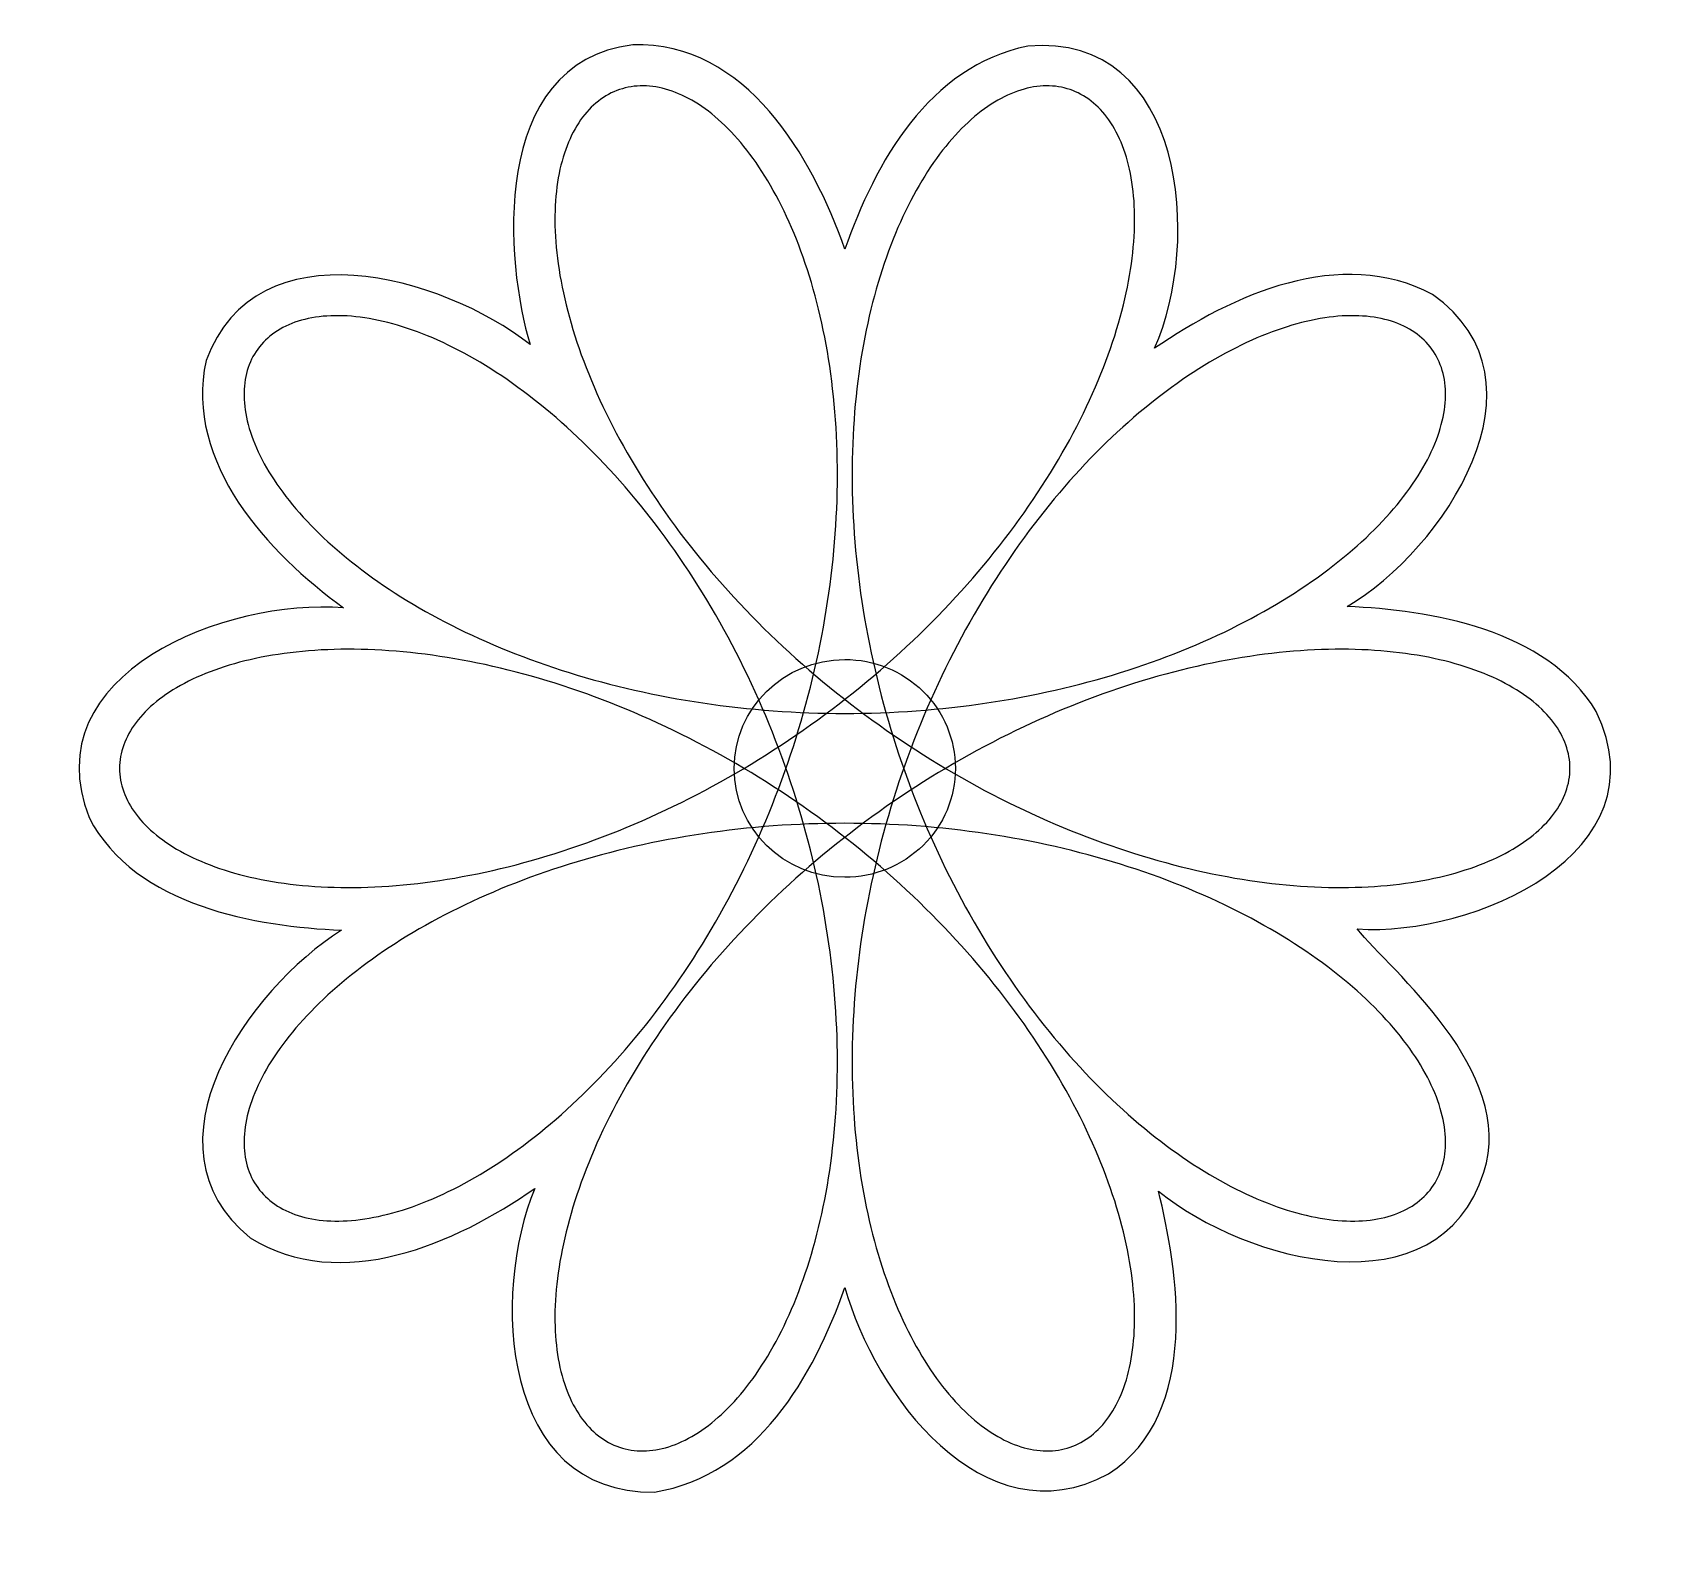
# Model space of a CAD drawing. Extents: x 233 to 345, y 133 to 236.
import ezdxf

# ---------------------------------------------------------------- set-up
doc = ezdxf.new("R2010")
doc.units = 0
doc.layers.add('Layer_1', color=7, linetype='CONTINUOUS')

msp = doc.modelspace()

# ---------------------------------------------------------------- linework, layer by layer
at = {"layer": 'Layer_1', "color": 1}
for points in [[(273.890459, 235.416818), (273.890459, 235.416818)], [(296.043435, 185.73737), (296.043435, 185.73737)]]:
    msp.add_lwpolyline(points, close=True, dxfattribs=at)
at = {"layer": 'Layer_1', "color": 5}
msp.add_lwpolyline([(338.223261, 185.738476), (338.223261, 185.738476)], close=True, dxfattribs=at)
at = {"layer": 'Layer_1', "color": 1}
for points in [[(273.890459, 235.416818), (263.957427, 234.162255), (265.163214, 220.331996), (266.852403, 214.84241)], [(288.46286, 221.374675), (286.212143, 227.694392), (281.740308, 235.620089), (273.890459, 235.416818)], [(301.005049, 235.327946), (294.228041, 233.921728), (290.52457, 227.353942), (288.46286, 221.374675)], [(309.712391, 214.575783), (312.965189, 221.871576), (311.828242, 236.249779), (301.005049, 235.327946)], [(266.852403, 214.84241), (260.78964, 219.579556), (248.053359, 223.10092), (244.61032, 213.731474)], [(328.796372, 218.264065), (322.477041, 221.645906), (315.007769, 218.226237), (309.712391, 214.575783)], [(322.931313, 196.845359), (329.552899, 200.761262), (337.242243, 212.300691), (328.796372, 218.264065)], [(244.61032, 213.731474), (243.096927, 206.687641), (248.880284, 200.540148), (254.039516, 196.756476)], [(254.039516, 196.756476), (246.056842, 197.438185), (232.705796, 192.25674), (236.579712, 182.358836)], [(340.030202, 189.646527), (336.609869, 195.322981), (328.586108, 196.617453), (322.931313, 196.845359)], [(280.859145, 185.73737), (280.859144, 189.867315), (284.258247, 193.215301), (288.451262, 193.21531)], [(288.451262, 193.21531), (290.464828, 193.21532), (292.395928, 192.427473), (293.819737, 191.025085)], [(293.819737, 191.025085), (295.243547, 189.622698), (296.043436, 187.720649), (296.043435, 185.73737)], [(323.608058, 174.715646), (331.632532, 174.181596), (344.701165, 179.914517), (340.030202, 189.646527)], [(288.451262, 178.259432), (284.258249, 178.259442), (280.859145, 181.607426), (280.859145, 185.73737)], [(296.043435, 185.73737), (296.043435, 183.754091), (295.243546, 181.852042), (293.819736, 180.449656)], [(236.579712, 182.358836), (239.770736, 176.224202), (248.122815, 174.892675), (253.904179, 174.626762)], [(293.819736, 180.449656), (292.395927, 179.047269), (290.464828, 178.259422), (288.451262, 178.259432)], [(332.3154, 158.007262), (334.536553, 164.962046), (325.93014, 171.869782), (323.608058, 174.715646)], [(253.904179, 174.626762), (247.466577, 170.566043), (239.919853, 159.775058), (247.633085, 153.519113)], [(309.983089, 156.718584), (315.963558, 151.813888), (329.227419, 148.32996), (332.3154, 158.007262)], [(247.633085, 153.519113), (253.853129, 149.62423), (261.750103, 153.12097), (267.168209, 156.896338)], [(267.168209, 156.896338), (264.178283, 149.678997), (264.808592, 135.904421), (275.379287, 136.055304)], [(306.554289, 137.299541), (312.98618, 141.501805), (311.269165, 151.427605), (309.983089, 156.718584)], [(275.379287, 136.055304), (282.461595, 137.189805), (286.295354, 144.010394), (288.46286, 150.097446)], [(288.46286, 150.097446), (290.459558, 142.846095), (297.917635, 132.670394), (306.554289, 137.299541)]]:
    msp.add_open_spline(points, degree=3, dxfattribs=at)
at = {"layer": 'Layer_1', "color": 5}
for points in [[(275.047986, 232.576664), (273.895604, 232.677181), (272.813524, 232.410126), (271.879401, 231.797554)], [(278.633004, 231.175548), (277.422591, 232.007927), (276.200367, 232.476135), (275.047986, 232.576664)], [(301.847542, 232.576664), (300.69516, 232.476147), (299.472936, 232.007927), (298.262512, 231.175548)], [(305.016126, 231.797554), (304.082004, 232.410126), (302.999911, 232.677205), (301.847542, 232.576664)], [(271.879401, 231.797554), (270.945291, 231.184993), (270.159573, 230.227129), (269.589095, 228.969748)], [(282.148952, 227.615203), (281.041582, 229.146718), (279.84344, 230.343194), (278.633004, 231.175548)], [(298.262512, 231.175548), (297.052087, 230.343194), (295.853933, 229.146718), (294.746575, 227.615203)], [(307.306433, 228.969748), (306.735967, 230.227129), (305.950225, 231.184993), (305.016126, 231.797554)], [(269.589095, 228.969748), (269.018629, 227.712354), (268.663777, 226.15574), (268.574659, 224.365534)], [(308.320869, 224.365534), (308.231739, 226.15574), (307.876899, 227.712354), (307.306433, 228.969748)], [(285.128782, 222.06872), (284.272449, 224.217339), (283.25631, 226.083689), (282.148952, 227.615203)], [(294.746575, 227.615203), (293.639205, 226.083689), (292.623067, 224.217339), (291.766733, 222.06872)], [(268.574659, 224.365534), (268.485529, 222.575304), (268.66246, 220.551861), (269.134123, 218.3753)], [(307.761417, 218.3753), (308.233092, 220.551861), (308.409974, 222.575304), (308.320869, 224.365534)], [(287.164586, 214.849107), (286.681269, 217.489511), (285.985103, 219.92009), (285.128782, 222.06872)], [(291.766733, 222.06872), (290.910412, 219.92009), (290.214259, 217.489511), (289.730941, 214.849107)], [(269.134123, 218.3753), (269.605798, 216.198726), (270.372397, 213.869486), (271.438499, 211.475652)], [(305.457016, 211.475652), (306.523118, 213.869486), (307.28973, 216.198726), (307.761417, 218.3753)], [(250.283751, 216.194075), (249.184062, 215.712497), (248.348272, 214.963649), (247.830088, 214.007058)], [(254.302135, 216.795847), (252.746616, 216.889702), (251.383427, 216.67569), (250.283751, 216.194075)], [(259.461801, 215.57339), (257.605102, 216.300279), (255.857665, 216.702062), (254.302135, 216.795847)], [(322.593393, 216.795847), (321.037851, 216.701991), (319.290426, 216.300279), (317.433714, 215.57339)], [(326.611777, 216.194075), (325.512112, 216.675666), (324.148923, 216.889643), (322.593393, 216.795847)], [(329.06544, 214.007058), (328.547256, 214.963649), (327.711466, 215.712497), (326.611777, 216.194075)], [(265.271136, 212.425142), (263.284027, 213.794473), (261.318513, 214.846502), (259.461801, 215.57339)], [(317.433714, 215.57339), (315.577015, 214.846502), (313.611488, 213.794473), (311.624379, 212.425142)], [(247.830088, 214.007058), (247.311904, 213.05049), (247.111567, 211.886584), (247.260721, 210.589043)], [(287.943058, 206.385863), (287.918058, 209.358866), (287.647891, 212.208679), (287.164586, 214.849107)], [(289.730941, 214.849107), (289.247624, 212.208679), (288.977421, 209.358866), (288.952482, 206.385863)], [(329.634819, 210.589043), (329.78396, 211.886584), (329.583612, 213.05049), (329.06544, 214.007058)], [(271.21134, 207.398197), (269.266525, 209.369239), (267.258269, 211.055788), (265.271136, 212.425142)], [(311.624379, 212.425142), (309.637246, 211.055788), (307.629003, 209.369239), (305.6842, 207.398197)], [(247.260721, 210.589043), (247.409874, 209.291478), (247.908626, 207.860695), (248.76357, 206.378083)], [(271.438499, 211.475652), (272.504626, 209.081831), (273.870218, 206.623892), (275.514806, 204.190911)], [(301.38071, 204.190911), (303.025298, 206.623892), (304.390914, 209.081831), (305.457016, 211.475652)], [(328.131957, 206.378083), (328.986914, 207.860695), (329.485666, 209.291478), (329.634819, 210.589043)], [(276.77907, 200.68764), (275.037068, 203.171797), (273.156142, 205.427142), (271.21134, 207.398197)], [(305.6842, 207.398197), (303.739386, 205.427142), (301.858448, 203.171797), (300.116445, 200.68764)], [(248.76357, 206.378083), (249.618539, 204.895483), (250.829676, 203.361507), (252.377646, 201.858316)], [(287.273136, 197.192602), (287.747589, 200.317178), (287.968021, 203.412872), (287.943058, 206.385863)], [(288.952482, 206.385863), (288.927482, 203.412872), (289.147927, 200.317178), (289.622392, 197.192602)], [(324.517894, 201.858316), (326.065864, 203.361507), (327.277001, 204.895483), (328.131957, 206.378083)], [(275.514806, 204.190911), (277.159405, 201.757917), (279.082819, 199.350333), (281.240578, 197.051116)], [(295.654937, 197.051116), (297.812697, 199.350333), (299.736122, 201.757917), (301.38071, 204.190911)], [(252.377646, 201.858316), (253.925604, 200.355125), (255.810238, 198.883183), (257.987345, 197.518409)], [(318.90817, 197.518409), (321.08529, 198.883183), (322.969936, 200.355125), (324.517894, 201.858316)], [(281.527702, 192.623848), (280.123764, 195.490791), (278.521072, 198.203472), (276.77907, 200.68764)], [(300.116445, 200.68764), (298.374455, 198.203472), (296.771763, 195.490791), (295.367814, 192.623848)], [(257.987345, 197.518409), (260.164464, 196.153658), (262.633791, 194.89649), (265.329396, 193.810285)], [(285.103372, 187.827962), (286.070151, 190.915055), (286.798659, 194.068038), (287.273136, 197.192602)], [(289.622392, 197.192602), (290.096856, 194.068038), (290.825364, 190.915055), (291.792144, 187.827962)], [(311.566143, 193.810285), (314.261724, 194.89649), (316.731051, 196.153658), (318.90817, 197.518409)], [(281.240578, 197.051116), (283.39835, 194.7519), (285.790178, 192.561456), (288.350724, 190.550112)], [(288.544792, 190.550112), (291.10535, 192.561456), (293.497178, 194.7519), (295.654937, 197.051116)], [(255.250786, 193.906687), (252.747148, 193.962477), (250.433435, 193.767473), (248.387994, 193.362073)], [(263.240682, 192.969556), (260.44765, 193.544575), (257.754461, 193.851004), (255.250786, 193.906687)], [(265.329396, 193.810285), (268.024978, 192.724068), (270.946475, 191.809135), (274.011026, 191.110915)], [(302.88449, 191.110915), (305.949041, 191.809135), (308.870538, 192.724068), (311.566143, 193.810285)], [(321.644729, 193.906687), (319.141055, 193.850897), (316.447865, 193.544575), (313.654833, 192.969556)], [(328.507546, 193.362073), (326.462104, 193.767473), (324.148404, 193.96237), (321.644729, 193.906687)], [(248.387994, 193.362073), (246.342552, 192.956685), (244.565744, 192.34108), (243.118292, 191.573853)], [(271.823701, 190.444848), (268.926093, 191.550859), (266.033726, 192.394526), (263.240682, 192.969556)], [(313.654833, 192.969556), (310.861813, 192.394526), (307.969422, 191.550859), (305.071826, 190.444848)], [(333.777248, 191.573853), (332.329808, 192.34108), (330.552975, 192.956685), (328.507546, 193.362073)], [(243.118292, 191.573853), (241.670853, 190.806639), (240.55306, 189.888173), (239.80338, 188.890292)], [(285.103372, 183.649025), (284.13658, 186.73613), (282.931651, 189.756918), (281.527702, 192.623848)], [(295.367814, 192.623848), (293.963865, 189.756918), (292.758935, 186.73613), (291.792144, 183.649025)], [(337.092159, 188.890292), (336.342468, 189.888173), (335.224675, 190.806639), (333.777248, 191.573853)], [(280.43951, 186.370354), (277.623665, 187.970542), (274.721322, 189.338837), (271.823701, 190.444848)], [(274.011026, 191.110915), (277.075589, 190.412683), (280.282772, 189.931366), (283.539049, 189.690672)], [(280.43951, 185.106621), (283.255356, 186.706843), (285.984246, 188.538756), (288.544792, 190.550112)], [(288.350724, 190.550112), (290.91127, 188.538756), (293.64016, 186.706843), (296.456005, 185.106621)], [(293.356466, 189.690672), (296.612743, 189.931366), (299.819926, 190.412683), (302.88449, 191.110915)], [(305.071826, 190.444848), (302.174206, 189.338837), (299.271851, 187.970542), (296.456005, 186.370354)], [(283.539049, 189.690672), (286.795326, 189.449989), (290.100202, 189.449989), (293.356466, 189.690672)], [(239.80338, 188.890292), (239.053701, 187.892412), (238.672279, 186.815569), (238.672279, 185.738476)], [(338.223261, 185.738476), (338.223261, 186.815569), (337.841827, 187.892412), (337.092159, 188.890292)], [(281.527702, 178.853115), (282.931651, 181.720045), (284.13658, 184.740833), (285.103372, 187.827962)], [(291.792144, 187.827962), (292.758935, 184.740833), (293.963865, 181.720045), (295.367814, 178.853115)], [(288.544792, 180.926863), (285.984246, 182.938207), (283.255356, 184.770143), (280.43951, 186.370354)], [(296.456005, 186.370354), (293.64016, 184.770143), (290.91127, 182.938207), (288.350724, 180.926863)], [(238.672279, 185.738476), (238.672279, 184.661406), (239.053701, 183.584563), (239.80338, 182.586683)], [(271.823701, 181.032115), (274.721322, 182.138138), (277.623665, 183.506421), (280.43951, 185.106621)], [(296.456005, 185.106621), (299.271851, 183.506421), (302.174206, 182.138138), (305.071826, 181.032115)], [(337.092159, 182.586683), (337.841827, 183.584563), (338.223261, 184.661406), (338.223261, 185.738476)], [(239.80338, 182.586683), (240.55306, 181.588814), (241.670853, 180.670348), (243.118292, 179.903122)], [(287.273136, 174.284361), (286.798659, 177.408949), (286.070151, 180.561908), (285.103372, 183.649025)], [(291.792144, 183.649025), (290.825364, 180.561908), (290.096856, 177.408949), (289.622392, 174.284361)], [(333.777248, 179.903122), (335.224675, 180.670348), (336.342468, 181.588814), (337.092159, 182.586683)], [(283.539049, 181.786303), (280.282772, 181.545609), (277.075589, 181.06428), (274.011026, 180.36606)], [(293.356466, 181.786303), (290.100202, 182.026986), (286.795326, 182.026986), (283.539049, 181.786303)], [(302.88449, 180.36606), (299.819926, 181.06428), (296.612743, 181.545609), (293.356466, 181.786303)], [(263.240682, 178.507419), (266.033726, 179.082449), (268.926093, 179.926116), (271.823701, 181.032115)], [(274.011026, 180.36606), (270.946475, 179.66784), (268.024978, 178.752895), (265.329396, 177.666678)], [(288.350724, 180.926863), (285.790178, 178.915519), (283.39835, 176.725075), (281.240578, 174.425859)], [(295.654937, 174.425859), (293.497178, 176.725075), (291.10535, 178.915519), (288.544792, 180.926863)], [(311.566143, 177.666678), (308.870538, 178.752895), (305.949041, 179.66784), (302.88449, 180.36606)], [(305.071826, 181.032115), (307.969422, 179.926116), (310.861813, 179.082449), (313.654833, 178.507419)], [(243.118292, 179.903122), (244.565744, 179.135895), (246.342552, 178.520301), (248.387994, 178.114914)], [(328.507546, 178.114914), (330.552975, 178.520301), (332.329808, 179.135895), (333.777248, 179.903122)], [(248.387994, 178.114914), (250.433435, 177.709514), (252.747148, 177.514617), (255.250786, 177.570288)], [(255.250786, 177.570288), (257.754461, 177.626078), (260.44765, 177.9324), (263.240682, 178.507419)], [(276.77907, 170.789346), (278.521072, 173.273503), (280.123764, 175.986172), (281.527702, 178.853115)], [(295.367814, 178.853115), (296.771763, 175.986172), (298.374455, 173.273503), (300.116445, 170.789346)], [(313.654833, 178.507419), (316.447865, 177.9324), (319.141055, 177.62596), (321.644729, 177.570288)], [(321.644729, 177.570288), (324.148404, 177.514736), (326.462104, 177.709502), (328.507546, 178.114914)], [(265.329396, 177.666678), (262.633791, 176.580485), (260.164464, 175.323317), (257.987345, 173.958566)], [(318.90817, 173.958566), (316.731051, 175.323317), (314.261724, 176.580485), (311.566143, 177.666678)], [(257.987345, 173.958566), (255.810238, 172.593804), (253.925604, 171.12185), (252.377646, 169.618659)], [(281.240578, 174.425859), (279.082819, 172.126642), (277.159405, 169.719058), (275.514806, 167.286076)], [(287.943058, 165.091124), (287.968058, 168.064103), (287.747589, 171.159797), (287.273136, 174.284361)], [(289.622392, 174.284361), (289.147927, 171.159797), (288.927518, 168.064103), (288.952482, 165.091124)], [(301.38071, 167.286076), (299.736122, 169.719058), (297.812697, 172.126642), (295.654937, 174.425859)], [(324.517894, 169.618659), (322.969936, 171.12185), (321.08529, 172.593804), (318.90817, 173.958566)], [(271.21134, 164.078778), (273.156142, 166.049821), (275.037068, 168.305166), (276.77907, 170.789346)], [(300.116445, 170.789346), (301.858448, 168.305166), (303.739386, 166.049821), (305.6842, 164.078778)], [(252.377646, 169.618659), (250.829676, 168.115468), (249.618539, 166.581492), (248.76357, 165.09888)], [(328.131957, 165.09888), (327.277001, 166.581492), (326.065864, 168.115468), (324.517894, 169.618659)], [(275.514806, 167.286076), (273.870218, 164.853083), (272.504626, 162.395144), (271.438499, 160.001323)], [(305.457016, 160.001323), (304.390914, 162.395144), (303.025298, 164.853083), (301.38071, 167.286076)], [(248.76357, 165.09888), (247.908626, 163.61628), (247.409874, 162.185497), (247.260721, 160.887932)], [(287.164586, 156.62788), (287.647891, 159.268284), (287.918094, 162.118109), (287.943058, 165.091124)], [(288.952482, 165.091124), (288.977482, 162.118109), (289.247624, 159.268284), (289.730941, 156.62788)], [(329.634819, 160.887932), (329.485666, 162.185497), (328.986914, 163.61628), (328.131957, 165.09888)], [(265.271136, 159.051833), (267.258269, 160.421175), (269.266525, 162.107724), (271.21134, 164.078778)], [(305.6842, 164.078778), (307.629003, 162.107724), (309.637246, 160.421175), (311.624379, 159.051833)], [(247.260721, 160.887932), (247.111567, 159.590379), (247.311928, 158.426485), (247.830088, 157.469905)], [(329.06544, 157.469905), (329.583636, 158.426485), (329.78396, 159.590379), (329.634819, 160.887932)], [(259.461801, 155.903585), (261.318513, 156.630461), (263.284027, 157.682502), (265.271136, 159.051833)], [(271.438499, 160.001323), (270.372397, 157.607489), (269.605798, 155.278237), (269.134123, 153.101675)], [(307.761417, 153.101675), (307.28973, 155.278237), (306.523118, 157.607489), (305.457016, 160.001323)], [(311.624379, 159.051833), (313.611488, 157.682502), (315.577015, 156.630461), (317.433714, 155.903585)], [(247.830088, 157.469905), (248.348272, 156.513338), (249.184062, 155.764478), (250.283751, 155.282888)], [(326.611777, 155.282888), (327.711466, 155.764478), (328.547256, 156.513338), (329.06544, 157.469905)], [(254.302135, 154.681117), (255.857665, 154.774972), (257.605102, 155.176696), (259.461801, 155.903585)], [(285.128782, 149.408255), (285.985103, 151.556862), (286.681269, 153.987452), (287.164586, 156.62788)], [(289.730941, 156.62788), (290.214259, 153.987452), (290.910412, 151.556862), (291.766733, 149.408255)], [(317.433714, 155.903585), (319.290426, 155.176696), (321.037851, 154.774913), (322.593393, 154.681117)], [(250.283751, 155.282888), (251.383427, 154.801321), (252.746616, 154.58732), (254.302135, 154.681117)], [(322.593393, 154.681117), (324.148923, 154.587261), (325.512112, 154.801273), (326.611777, 155.282888)], [(269.134123, 153.101675), (268.662436, 150.925102), (268.485553, 148.901671), (268.574659, 147.111453)], [(308.320869, 147.111453), (308.409998, 148.901671), (308.233068, 150.925102), (307.761417, 153.101675)], [(282.148952, 143.861772), (283.25631, 145.393286), (284.272449, 147.259624), (285.128782, 149.408255)], [(291.766733, 149.408255), (292.623067, 147.259624), (293.639205, 145.393286), (294.746575, 143.861772)], [(268.574659, 147.111453), (268.663789, 145.321223), (269.018629, 143.764621), (269.589095, 142.507227)], [(307.306433, 142.507227), (307.876899, 143.764621), (308.231739, 145.321223), (308.320869, 147.111453)], [(278.633004, 140.301427), (279.84344, 141.133793), (281.041582, 142.330257), (282.148952, 143.861772)], [(294.746575, 143.861772), (295.853933, 142.330257), (297.052087, 141.133793), (298.262512, 140.301427)], [(269.589095, 142.507227), (270.159573, 141.249846), (270.945291, 140.291982), (271.879401, 139.679409)], [(305.016126, 139.679409), (305.950225, 140.291982), (306.735967, 141.249846), (307.306433, 142.507227)], [(275.047986, 138.900311), (276.200367, 139.000828), (277.422591, 139.469048), (278.633004, 140.301427)], [(298.262512, 140.301427), (299.472936, 139.469048), (300.69516, 139.00084), (301.847542, 138.900311)], [(271.879401, 139.679409), (272.813524, 139.066849), (273.895604, 138.799782), (275.047986, 138.900311)], [(301.847542, 138.900311), (302.999911, 138.799794), (304.082004, 139.066849), (305.016126, 139.679409)]]:
    msp.add_open_spline(points, degree=3, dxfattribs=at)

doc.saveas('drawing.dxf')
